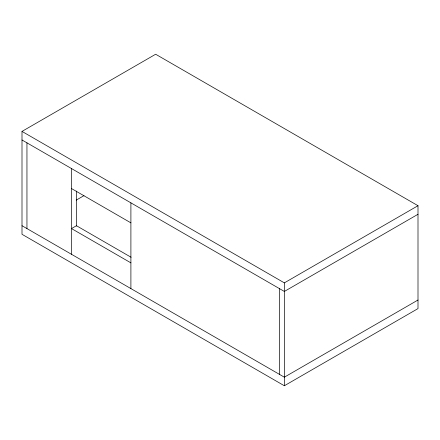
<?xml version="1.0" encoding="UTF-8"?>
<svg xmlns="http://www.w3.org/2000/svg" width="440" height="440" viewBox="0 0 440 440"><rect width="100%" height="100%" fill="white"/><g stroke="black" fill="none" stroke-linecap="round" stroke-linejoin="round"><path stroke-width="0.66" d="M22 131.406L155.65 54.241L418 205.711L418 308.594L284.35 385.759L22 234.289L22 131.406L284.35 282.87L418 205.711M76.252 200.112L83.974 195.652M418 214.286L284.35 291.445L22 139.981M418 300.02L284.35 377.185L22 225.715M71.5 188.562L130.9 222.86M131.098 257.268L76.45 225.715L71.5 228.575L130.9 262.867M284.35 282.87L284.35 385.759M279.4 288.591L279.4 374.325M130.9 202.851L130.9 288.591M76.45 191.076L76.45 226.061M71.5 168.559L71.5 254.293M26.95 142.835L26.95 228.575"/></g></svg>
